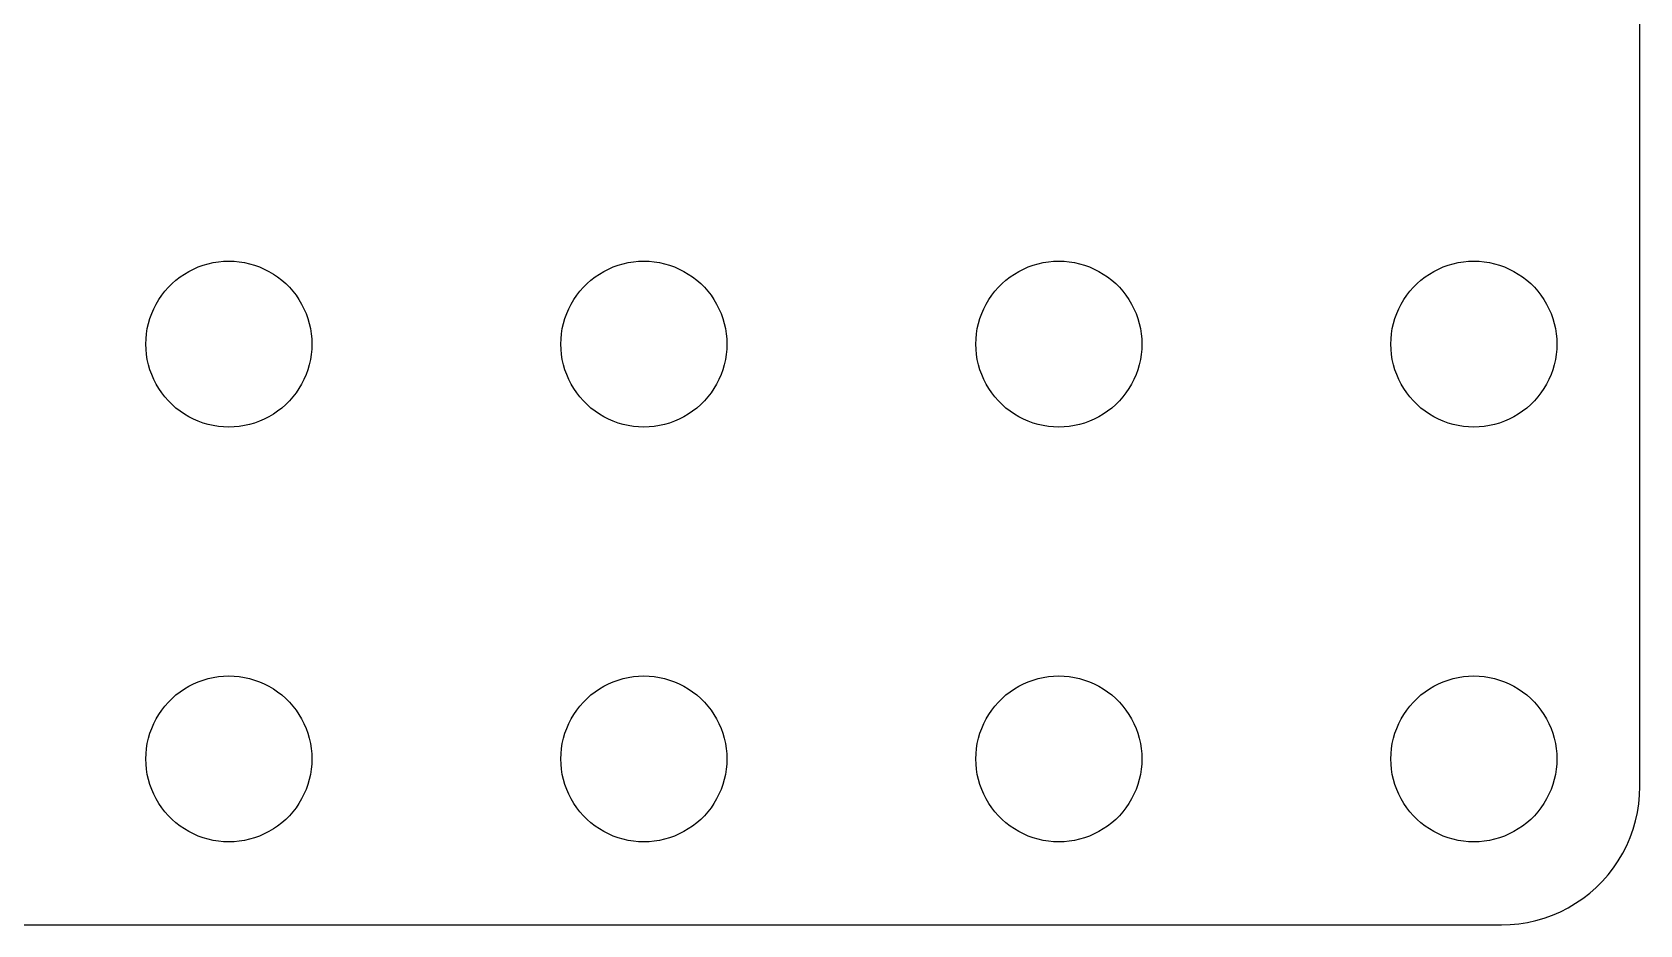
# Model space of a CAD drawing. Header units: metres. Extents: x -111 to 111, y -36 to 36.
# Drawn here: x 52.9 to 111, y -36 to -3.7 of the extents above; entities that cross this region are included whole.
import ezdxf

# ---------------------------------------------------------------- set-up
doc = ezdxf.new("R2010")
doc.units = ezdxf.units.M

msp = doc.modelspace()

# ---------------------------------------------------------------- linework, layer by layer
for p, q in [((111, -31), (111, 31)), ((58.8956, -12.2107), (59.0729, -12.1468)), ((59.0729, -12.1468), (59.2539, -12.0942)), ((59.2539, -12.0942), (59.4379, -12.0531)), ((59.4379, -12.0531), (59.624, -12.0237)), ((59.624, -12.0237), (59.8116, -12.0059)), ((59.8116, -12.0059), (60, -12)), ((60, -12), (60.1884, -12.0059)), ((60.1884, -12.0059), (60.376, -12.0237)), ((60.376, -12.0237), (60.5621, -12.0531)), ((60.5621, -12.0531), (60.7461, -12.0942)), ((60.7461, -12.0942), (60.927, -12.1468)), ((60.927, -12.1468), (61.1044, -12.2107)), ((73.8956, -12.2107), (74.073, -12.1468)), ((74.073, -12.1468), (74.2539, -12.0942)), ((74.2539, -12.0942), (74.4379, -12.0531)), ((74.4379, -12.0531), (74.624, -12.0237)), ((74.624, -12.0237), (74.8116, -12.0059)), ((74.8116, -12.0059), (75, -12)), ((75, -12), (75.1884, -12.0059)), ((75.1884, -12.0059), (75.376, -12.0237)), ((75.376, -12.0237), (75.5621, -12.0531)), ((75.5621, -12.0531), (75.7461, -12.0942)), ((75.7461, -12.0942), (75.927, -12.1468)), ((75.927, -12.1468), (76.1044, -12.2107)), ((88.8956, -12.2107), (89.073, -12.1468)), ((89.073, -12.1468), (89.2539, -12.0942)), ((89.2539, -12.0942), (89.4379, -12.0531)), ((89.4379, -12.0531), (89.624, -12.0237)), ((89.624, -12.0237), (89.8116, -12.0059)), ((89.8116, -12.0059), (90, -12)), ((90, -12), (90.1884, -12.0059)), ((90.1884, -12.0059), (90.376, -12.0237)), ((90.376, -12.0237), (90.5621, -12.0531)), ((90.5621, -12.0531), (90.7461, -12.0942)), ((90.7461, -12.0942), (90.927, -12.1468)), ((90.927, -12.1468), (91.1044, -12.2107)), ((103.896, -12.2107), (104.073, -12.1468)), ((104.073, -12.1468), (104.254, -12.0942)), ((104.254, -12.0942), (104.438, -12.0531)), ((104.438, -12.0531), (104.624, -12.0237)), ((104.624, -12.0237), (104.812, -12.0059)), ((104.812, -12.0059), (105, -12)), ((105, -12), (105.188, -12.0059)), ((105.188, -12.0059), (105.376, -12.0237)), ((105.376, -12.0237), (105.562, -12.0531)), ((105.562, -12.0531), (105.746, -12.0942)), ((105.746, -12.0942), (105.927, -12.1468)), ((105.927, -12.1468), (106.104, -12.2107)), ((57.9464, -12.8131), (58.0877, -12.6884)), ((58.0877, -12.6884), (58.2366, -12.5729)), ((58.2366, -12.5729), (58.3925, -12.467)), ((58.3925, -12.467), (58.5547, -12.3711)), ((58.5547, -12.3711), (58.7227, -12.2855)), ((58.7227, -12.2855), (58.8956, -12.2107)), ((61.1044, -12.2107), (61.2773, -12.2855)), ((61.2773, -12.2855), (61.4453, -12.3711)), ((61.4453, -12.3711), (61.6075, -12.467)), ((61.6075, -12.467), (61.7634, -12.5729)), ((61.7634, -12.5729), (61.9123, -12.6884)), ((61.9123, -12.6884), (62.0536, -12.8131)), ((72.9464, -12.8131), (73.0877, -12.6884)), ((73.0877, -12.6884), (73.2366, -12.5729)), ((73.2366, -12.5729), (73.3925, -12.467)), ((73.3925, -12.467), (73.5547, -12.3711)), ((73.5547, -12.3711), (73.7227, -12.2855)), ((73.7227, -12.2855), (73.8956, -12.2107)), ((76.1044, -12.2107), (76.2773, -12.2855)), ((76.2773, -12.2855), (76.4453, -12.3711)), ((76.4453, -12.3711), (76.6075, -12.467)), ((76.6075, -12.467), (76.7634, -12.5729)), ((76.7634, -12.5729), (76.9123, -12.6884)), ((76.9123, -12.6884), (77.0536, -12.8131)), ((87.9464, -12.8131), (88.0877, -12.6884)), ((88.0877, -12.6884), (88.2366, -12.5729)), ((88.2366, -12.5729), (88.3925, -12.467)), ((88.3925, -12.467), (88.5547, -12.3711)), ((88.5547, -12.3711), (88.7227, -12.2855)), ((88.7227, -12.2855), (88.8956, -12.2107)), ((91.1044, -12.2107), (91.2773, -12.2855)), ((91.2773, -12.2855), (91.4453, -12.3711)), ((91.4453, -12.3711), (91.6075, -12.467)), ((91.6075, -12.467), (91.7634, -12.5729)), ((91.7634, -12.5729), (91.9123, -12.6884)), ((91.9123, -12.6884), (92.0536, -12.8131)), ((102.946, -12.8131), (103.088, -12.6884)), ((103.088, -12.6884), (103.237, -12.5729)), ((103.237, -12.5729), (103.393, -12.467)), ((103.393, -12.467), (103.555, -12.3711)), ((103.555, -12.3711), (103.723, -12.2855)), ((103.723, -12.2855), (103.896, -12.2107)), ((106.104, -12.2107), (106.277, -12.2855)), ((106.277, -12.2855), (106.445, -12.3711)), ((106.445, -12.3711), (106.607, -12.467)), ((106.607, -12.467), (106.763, -12.5729)), ((106.763, -12.5729), (106.912, -12.6884)), ((106.912, -12.6884), (107.054, -12.8131)), ((57.467, -13.3925), (57.5729, -13.2366)), ((57.5729, -13.2366), (57.6885, -13.0877)), ((57.6885, -13.0877), (57.8131, -12.9464)), ((57.8131, -12.9464), (57.9464, -12.8131)), ((62.0536, -12.8131), (62.1869, -12.9464)), ((62.1869, -12.9464), (62.3115, -13.0877)), ((62.3115, -13.0877), (62.427, -13.2366)), ((62.427, -13.2366), (62.533, -13.3925)), ((72.467, -13.3925), (72.573, -13.2366)), ((72.573, -13.2366), (72.6885, -13.0877)), ((72.6885, -13.0877), (72.8131, -12.9464)), ((72.8131, -12.9464), (72.9464, -12.8131)), ((77.0536, -12.8131), (77.1869, -12.9464)), ((77.1869, -12.9464), (77.3115, -13.0877)), ((77.3115, -13.0877), (77.427, -13.2366)), ((77.427, -13.2366), (77.533, -13.3925)), ((87.467, -13.3925), (87.573, -13.2366)), ((87.573, -13.2366), (87.6885, -13.0877)), ((87.6885, -13.0877), (87.8131, -12.9464)), ((87.8131, -12.9464), (87.9464, -12.8131)), ((92.0536, -12.8131), (92.1869, -12.9464)), ((92.1869, -12.9464), (92.3115, -13.0877)), ((92.3115, -13.0877), (92.427, -13.2366)), ((92.427, -13.2366), (92.533, -13.3925)), ((102.467, -13.3925), (102.573, -13.2366)), ((102.573, -13.2366), (102.688, -13.0877)), ((102.688, -13.0877), (102.813, -12.9464)), ((102.813, -12.9464), (102.946, -12.8131)), ((107.054, -12.8131), (107.187, -12.9464)), ((107.187, -12.9464), (107.312, -13.0877)), ((107.312, -13.0877), (107.427, -13.2366)), ((107.427, -13.2366), (107.533, -13.3925)), ((57.1468, -14.0729), (57.2107, -13.8956)), ((57.2107, -13.8956), (57.2855, -13.7227)), ((57.2855, -13.7227), (57.3711, -13.5547)), ((57.3711, -13.5547), (57.467, -13.3925)), ((62.533, -13.3925), (62.6289, -13.5547)), ((62.6289, -13.5547), (62.7145, -13.7227)), ((62.7145, -13.7227), (62.7893, -13.8956)), ((62.7893, -13.8956), (62.8532, -14.0729)), ((72.1468, -14.0729), (72.2107, -13.8956)), ((72.2107, -13.8956), (72.2855, -13.7227)), ((72.2855, -13.7227), (72.3711, -13.5547)), ((72.3711, -13.5547), (72.467, -13.3925)), ((77.533, -13.3925), (77.6289, -13.5547)), ((77.6289, -13.5547), (77.7145, -13.7227)), ((77.7145, -13.7227), (77.7893, -13.8956)), ((77.7893, -13.8956), (77.8532, -14.0729)), ((87.1468, -14.0729), (87.2107, -13.8956)), ((87.2107, -13.8956), (87.2855, -13.7227)), ((87.2855, -13.7227), (87.3711, -13.5547)), ((87.3711, -13.5547), (87.467, -13.3925)), ((92.533, -13.3925), (92.6289, -13.5547)), ((92.6289, -13.5547), (92.7145, -13.7227)), ((92.7145, -13.7227), (92.7893, -13.8956)), ((92.7893, -13.8956), (92.8532, -14.0729)), ((102.147, -14.0729), (102.211, -13.8956)), ((102.211, -13.8956), (102.286, -13.7227)), ((102.286, -13.7227), (102.371, -13.5547)), ((102.371, -13.5547), (102.467, -13.3925)), ((107.533, -13.3925), (107.629, -13.5547)), ((107.629, -13.5547), (107.714, -13.7227)), ((107.714, -13.7227), (107.789, -13.8956)), ((107.789, -13.8956), (107.853, -14.0729)), ((57.0237, -14.624), (57.0531, -14.4379)), ((57.0531, -14.4379), (57.0942, -14.2539)), ((57.0942, -14.2539), (57.1468, -14.0729)), ((62.8532, -14.0729), (62.9057, -14.2539)), ((62.9057, -14.2539), (62.9469, -14.4379)), ((62.9469, -14.4379), (62.9763, -14.624)), ((72.0237, -14.624), (72.0531, -14.4379)), ((72.0531, -14.4379), (72.0943, -14.2539)), ((72.0943, -14.2539), (72.1468, -14.0729)), ((77.8532, -14.0729), (77.9057, -14.2539)), ((77.9057, -14.2539), (77.9469, -14.4379)), ((77.9469, -14.4379), (77.9763, -14.624)), ((87.0237, -14.624), (87.0531, -14.4379)), ((87.0531, -14.4379), (87.0943, -14.2539)), ((87.0943, -14.2539), (87.1468, -14.0729)), ((92.8532, -14.0729), (92.9057, -14.2539)), ((92.9057, -14.2539), (92.9469, -14.4379)), ((92.9469, -14.4379), (92.9763, -14.624)), ((102.024, -14.624), (102.053, -14.4379)), ((102.053, -14.4379), (102.094, -14.2539)), ((102.094, -14.2539), (102.147, -14.0729)), ((107.853, -14.0729), (107.906, -14.2539)), ((107.906, -14.2539), (107.947, -14.4379)), ((107.947, -14.4379), (107.976, -14.624)), ((57, -15), (57.0059, -14.8116)), ((57.0059, -15.1884), (57, -15)), ((57.0059, -14.8116), (57.0237, -14.624)), ((62.9763, -14.624), (62.9941, -14.8116)), ((62.9941, -14.8116), (63, -15)), ((63, -15), (62.9941, -15.1884)), ((72, -15), (72.0059, -14.8116)), ((72.0059, -15.1884), (72, -15)), ((72.0059, -14.8116), (72.0237, -14.624)), ((77.9763, -14.624), (77.9941, -14.8116)), ((77.9941, -14.8116), (78, -15)), ((78, -15), (77.9941, -15.1884)), ((87, -15), (87.0059, -14.8116)), ((87.0059, -15.1884), (87, -15)), ((87.0059, -14.8116), (87.0237, -14.624)), ((92.9763, -14.624), (92.9941, -14.8116)), ((92.9941, -14.8116), (93, -15)), ((93, -15), (92.9941, -15.1884)), ((102, -15), (102.006, -14.8116)), ((102.006, -15.1884), (102, -15)), ((102.006, -14.8116), (102.024, -14.624)), ((107.976, -14.624), (107.994, -14.8116)), ((107.994, -14.8116), (108, -15)), ((108, -15), (107.994, -15.1884)), ((57.0237, -15.376), (57.0059, -15.1884)), ((57.0531, -15.5621), (57.0237, -15.376)), ((57.0942, -15.7461), (57.0531, -15.5621)), ((62.9469, -15.5621), (62.9057, -15.7461)), ((62.9763, -15.376), (62.9469, -15.5621)), ((62.9941, -15.1884), (62.9763, -15.376)), ((72.0237, -15.376), (72.0059, -15.1884)), ((72.0531, -15.5621), (72.0237, -15.376)), ((72.0943, -15.7461), (72.0531, -15.5621)), ((77.9469, -15.5621), (77.9057, -15.7461)), ((77.9763, -15.376), (77.9469, -15.5621)), ((77.9941, -15.1884), (77.9763, -15.376)), ((87.0237, -15.376), (87.0059, -15.1884)), ((87.0531, -15.5621), (87.0237, -15.376)), ((87.0943, -15.7461), (87.0531, -15.5621)), ((92.9469, -15.5621), (92.9057, -15.7461)), ((92.9763, -15.376), (92.9469, -15.5621)), ((92.9941, -15.1884), (92.9763, -15.376)), ((102.024, -15.376), (102.006, -15.1884)), ((102.053, -15.5621), (102.024, -15.376)), ((102.094, -15.7461), (102.053, -15.5621)), ((107.947, -15.5621), (107.906, -15.7461)), ((107.976, -15.376), (107.947, -15.5621)), ((107.994, -15.1884), (107.976, -15.376)), ((57.1468, -15.927), (57.0942, -15.7461)), ((57.2107, -16.1044), (57.1468, -15.927)), ((57.2855, -16.2773), (57.2107, -16.1044)), ((62.7893, -16.1044), (62.7145, -16.2773)), ((62.8532, -15.927), (62.7893, -16.1044)), ((62.9057, -15.7461), (62.8532, -15.927)), ((72.1468, -15.927), (72.0943, -15.7461)), ((72.2107, -16.1044), (72.1468, -15.927)), ((72.2855, -16.2773), (72.2107, -16.1044)), ((77.7893, -16.1044), (77.7145, -16.2773)), ((77.8532, -15.927), (77.7893, -16.1044)), ((77.9057, -15.7461), (77.8532, -15.927)), ((87.1468, -15.927), (87.0943, -15.7461)), ((87.2107, -16.1044), (87.1468, -15.927)), ((87.2855, -16.2773), (87.2107, -16.1044)), ((92.7893, -16.1044), (92.7145, -16.2773)), ((92.8532, -15.927), (92.7893, -16.1044)), ((92.9057, -15.7461), (92.8532, -15.927)), ((102.147, -15.927), (102.094, -15.7461)), ((102.211, -16.1044), (102.147, -15.927)), ((102.286, -16.2773), (102.211, -16.1044)), ((107.789, -16.1044), (107.714, -16.2773)), ((107.853, -15.927), (107.789, -16.1044)), ((107.906, -15.7461), (107.853, -15.927)), ((57.3711, -16.4453), (57.2855, -16.2773)), ((57.467, -16.6075), (57.3711, -16.4453)), ((57.5729, -16.7634), (57.467, -16.6075)), ((57.6885, -16.9123), (57.5729, -16.7634)), ((62.427, -16.7634), (62.3115, -16.9123)), ((62.533, -16.6075), (62.427, -16.7634)), ((62.6289, -16.4453), (62.533, -16.6075)), ((62.7145, -16.2773), (62.6289, -16.4453)), ((72.3711, -16.4453), (72.2855, -16.2773)), ((72.467, -16.6075), (72.3711, -16.4453)), ((72.573, -16.7634), (72.467, -16.6075)), ((72.6885, -16.9123), (72.573, -16.7634)), ((77.427, -16.7634), (77.3115, -16.9123)), ((77.533, -16.6075), (77.427, -16.7634)), ((77.6289, -16.4453), (77.533, -16.6075)), ((77.7145, -16.2773), (77.6289, -16.4453)), ((87.3711, -16.4453), (87.2855, -16.2773)), ((87.467, -16.6075), (87.3711, -16.4453)), ((87.573, -16.7634), (87.467, -16.6075)), ((87.6885, -16.9123), (87.573, -16.7634)), ((92.427, -16.7634), (92.3115, -16.9123)), ((92.533, -16.6075), (92.427, -16.7634)), ((92.6289, -16.4453), (92.533, -16.6075)), ((92.7145, -16.2773), (92.6289, -16.4453)), ((102.371, -16.4453), (102.286, -16.2773)), ((102.467, -16.6075), (102.371, -16.4453)), ((102.573, -16.7634), (102.467, -16.6075)), ((102.688, -16.9123), (102.573, -16.7634)), ((107.427, -16.7634), (107.312, -16.9123)), ((107.533, -16.6075), (107.427, -16.7634)), ((107.629, -16.4453), (107.533, -16.6075)), ((107.714, -16.2773), (107.629, -16.4453)), ((57.8131, -17.0536), (57.6885, -16.9123)), ((57.9464, -17.1869), (57.8131, -17.0536)), ((58.0877, -17.3115), (57.9464, -17.1869)), ((58.2366, -17.427), (58.0877, -17.3115)), ((58.3925, -17.533), (58.2366, -17.427)), ((61.7634, -17.427), (61.6075, -17.533)), ((61.9123, -17.3115), (61.7634, -17.427)), ((62.0536, -17.1869), (61.9123, -17.3115)), ((62.1869, -17.0536), (62.0536, -17.1869)), ((62.3115, -16.9123), (62.1869, -17.0536)), ((72.8131, -17.0536), (72.6885, -16.9123)), ((72.9464, -17.1869), (72.8131, -17.0536)), ((73.0877, -17.3115), (72.9464, -17.1869)), ((73.2366, -17.427), (73.0877, -17.3115)), ((73.3925, -17.533), (73.2366, -17.427)), ((76.7634, -17.427), (76.6075, -17.533)), ((76.9123, -17.3115), (76.7634, -17.427)), ((77.0536, -17.1869), (76.9123, -17.3115)), ((77.1869, -17.0536), (77.0536, -17.1869)), ((77.3115, -16.9123), (77.1869, -17.0536)), ((87.8131, -17.0536), (87.6885, -16.9123)), ((87.9464, -17.1869), (87.8131, -17.0536)), ((88.0877, -17.3115), (87.9464, -17.1869)), ((88.2366, -17.427), (88.0877, -17.3115)), ((88.3925, -17.533), (88.2366, -17.427)), ((91.7634, -17.427), (91.6075, -17.533)), ((91.9123, -17.3115), (91.7634, -17.427)), ((92.0536, -17.1869), (91.9123, -17.3115)), ((92.1869, -17.0536), (92.0536, -17.1869)), ((92.3115, -16.9123), (92.1869, -17.0536)), ((102.813, -17.0536), (102.688, -16.9123)), ((102.946, -17.1869), (102.813, -17.0536)), ((103.088, -17.3115), (102.946, -17.1869)), ((103.237, -17.427), (103.088, -17.3115)), ((103.393, -17.533), (103.237, -17.427)), ((106.763, -17.427), (106.607, -17.533)), ((106.912, -17.3115), (106.763, -17.427)), ((107.054, -17.1869), (106.912, -17.3115)), ((107.187, -17.0536), (107.054, -17.1869)), ((107.312, -16.9123), (107.187, -17.0536)), ((58.5547, -17.6289), (58.3925, -17.533)), ((58.7227, -17.7145), (58.5547, -17.6289)), ((58.8956, -17.7893), (58.7227, -17.7145)), ((59.0729, -17.8532), (58.8956, -17.7893)), ((59.2539, -17.9057), (59.0729, -17.8532)), ((59.4379, -17.9469), (59.2539, -17.9057)), ((59.624, -17.9763), (59.4379, -17.9469)), ((59.8116, -17.9941), (59.624, -17.9763)), ((60, -18), (59.8116, -17.9941)), ((60.1884, -17.9941), (60, -18)), ((60.376, -17.9763), (60.1884, -17.9941)), ((60.5621, -17.9469), (60.376, -17.9763)), ((60.7461, -17.9057), (60.5621, -17.9469)), ((60.927, -17.8532), (60.7461, -17.9057)), ((61.1044, -17.7893), (60.927, -17.8532)), ((61.2773, -17.7145), (61.1044, -17.7893)), ((61.4453, -17.6289), (61.2773, -17.7145)), ((61.6075, -17.533), (61.4453, -17.6289)), ((73.5547, -17.6289), (73.3925, -17.533)), ((73.7227, -17.7145), (73.5547, -17.6289)), ((73.8956, -17.7893), (73.7227, -17.7145)), ((74.073, -17.8532), (73.8956, -17.7893)), ((74.2539, -17.9057), (74.073, -17.8532)), ((74.4379, -17.9469), (74.2539, -17.9057)), ((74.624, -17.9763), (74.4379, -17.9469)), ((74.8116, -17.9941), (74.624, -17.9763)), ((75, -18), (74.8116, -17.9941)), ((75.1884, -17.9941), (75, -18)), ((75.376, -17.9763), (75.1884, -17.9941)), ((75.5621, -17.9469), (75.376, -17.9763)), ((75.7461, -17.9057), (75.5621, -17.9469)), ((75.927, -17.8532), (75.7461, -17.9057)), ((76.1044, -17.7893), (75.927, -17.8532)), ((76.2773, -17.7145), (76.1044, -17.7893)), ((76.4453, -17.6289), (76.2773, -17.7145)), ((76.6075, -17.533), (76.4453, -17.6289)), ((88.5547, -17.6289), (88.3925, -17.533)), ((88.7227, -17.7145), (88.5547, -17.6289)), ((88.8956, -17.7893), (88.7227, -17.7145)), ((89.073, -17.8532), (88.8956, -17.7893)), ((89.2539, -17.9057), (89.073, -17.8532)), ((89.4379, -17.9469), (89.2539, -17.9057)), ((89.624, -17.9763), (89.4379, -17.9469)), ((89.8116, -17.9941), (89.624, -17.9763)), ((90, -18), (89.8116, -17.9941)), ((90.1884, -17.9941), (90, -18)), ((90.376, -17.9763), (90.1884, -17.9941)), ((90.5621, -17.9469), (90.376, -17.9763)), ((90.7461, -17.9057), (90.5621, -17.9469)), ((90.927, -17.8532), (90.7461, -17.9057)), ((91.1044, -17.7893), (90.927, -17.8532)), ((91.2773, -17.7145), (91.1044, -17.7893)), ((91.4453, -17.6289), (91.2773, -17.7145)), ((91.6075, -17.533), (91.4453, -17.6289)), ((103.555, -17.6289), (103.393, -17.533)), ((103.723, -17.7145), (103.555, -17.6289)), ((103.896, -17.7893), (103.723, -17.7145)), ((104.073, -17.8532), (103.896, -17.7893)), ((104.254, -17.9057), (104.073, -17.8532)), ((104.438, -17.9469), (104.254, -17.9057)), ((104.624, -17.9763), (104.438, -17.9469)), ((104.812, -17.9941), (104.624, -17.9763)), ((105, -18), (104.812, -17.9941)), ((105.188, -17.9941), (105, -18)), ((105.376, -17.9763), (105.188, -17.9941)), ((105.562, -17.9469), (105.376, -17.9763)), ((105.746, -17.9057), (105.562, -17.9469)), ((105.927, -17.8532), (105.746, -17.9057)), ((106.104, -17.7893), (105.927, -17.8532)), ((106.277, -17.7145), (106.104, -17.7893)), ((106.445, -17.6289), (106.277, -17.7145)), ((106.607, -17.533), (106.445, -17.6289)), ((58.5547, -27.3711), (58.7227, -27.2855)), ((58.7227, -27.2855), (58.8956, -27.2107)), ((58.8956, -27.2107), (59.0729, -27.1468)), ((59.0729, -27.1468), (59.2539, -27.0942)), ((59.2539, -27.0942), (59.4379, -27.0531)), ((59.4379, -27.0531), (59.624, -27.0237)), ((59.624, -27.0237), (59.8116, -27.0059)), ((59.8116, -27.0059), (60, -27)), ((60, -27), (60.1884, -27.0059)), ((60.1884, -27.0059), (60.376, -27.0237)), ((60.376, -27.0237), (60.5621, -27.0531)), ((60.5621, -27.0531), (60.7461, -27.0942)), ((60.7461, -27.0942), (60.927, -27.1468)), ((60.927, -27.1468), (61.1044, -27.2107)), ((61.1044, -27.2107), (61.2773, -27.2855)), ((61.2773, -27.2855), (61.4453, -27.3711)), ((73.5547, -27.3711), (73.7227, -27.2855)), ((73.7227, -27.2855), (73.8956, -27.2107)), ((73.8956, -27.2107), (74.073, -27.1468)), ((74.073, -27.1468), (74.2539, -27.0942)), ((74.2539, -27.0942), (74.4379, -27.0531)), ((74.4379, -27.0531), (74.624, -27.0237)), ((74.624, -27.0237), (74.8116, -27.0059)), ((74.8116, -27.0059), (75, -27)), ((75, -27), (75.1884, -27.0059)), ((75.1884, -27.0059), (75.376, -27.0237)), ((75.376, -27.0237), (75.5621, -27.0531)), ((75.5621, -27.0531), (75.7461, -27.0942)), ((75.7461, -27.0942), (75.927, -27.1468)), ((75.927, -27.1468), (76.1044, -27.2107)), ((76.1044, -27.2107), (76.2773, -27.2855)), ((76.2773, -27.2855), (76.4453, -27.3711)), ((88.5547, -27.3711), (88.7227, -27.2855)), ((88.7227, -27.2855), (88.8956, -27.2107)), ((88.8956, -27.2107), (89.073, -27.1468)), ((89.073, -27.1468), (89.2539, -27.0942)), ((89.2539, -27.0942), (89.4379, -27.0531)), ((89.4379, -27.0531), (89.624, -27.0237)), ((89.624, -27.0237), (89.8116, -27.0059)), ((89.8116, -27.0059), (90, -27)), ((90, -27), (90.1884, -27.0059)), ((90.1884, -27.0059), (90.376, -27.0237)), ((90.376, -27.0237), (90.5621, -27.0531)), ((90.5621, -27.0531), (90.7461, -27.0942)), ((90.7461, -27.0942), (90.927, -27.1468)), ((90.927, -27.1468), (91.1044, -27.2107)), ((91.1044, -27.2107), (91.2773, -27.2855)), ((91.2773, -27.2855), (91.4453, -27.3711)), ((103.555, -27.3711), (103.723, -27.2855)), ((103.723, -27.2855), (103.896, -27.2107)), ((103.896, -27.2107), (104.073, -27.1468)), ((104.073, -27.1468), (104.254, -27.0942)), ((104.254, -27.0942), (104.438, -27.0531)), ((104.438, -27.0531), (104.624, -27.0237)), ((104.624, -27.0237), (104.812, -27.0059)), ((104.812, -27.0059), (105, -27)), ((105, -27), (105.188, -27.0059)), ((105.188, -27.0059), (105.376, -27.0237)), ((105.376, -27.0237), (105.562, -27.0531)), ((105.562, -27.0531), (105.746, -27.0942)), ((105.746, -27.0942), (105.927, -27.1468)), ((105.927, -27.1468), (106.104, -27.2107)), ((106.104, -27.2107), (106.277, -27.2855)), ((106.277, -27.2855), (106.445, -27.3711)), ((57.8131, -27.9464), (57.9464, -27.8131)), ((57.9464, -27.8131), (58.0877, -27.6884)), ((58.0877, -27.6884), (58.2366, -27.5729)), ((58.2366, -27.5729), (58.3925, -27.467)), ((58.3925, -27.467), (58.5547, -27.3711)), ((61.4453, -27.3711), (61.6075, -27.467)), ((61.6075, -27.467), (61.7634, -27.5729)), ((61.7634, -27.5729), (61.9123, -27.6884)), ((61.9123, -27.6884), (62.0536, -27.8131)), ((62.0536, -27.8131), (62.1869, -27.9464)), ((72.8131, -27.9464), (72.9464, -27.8131)), ((72.9464, -27.8131), (73.0877, -27.6884)), ((73.0877, -27.6884), (73.2366, -27.5729)), ((73.2366, -27.5729), (73.3925, -27.467)), ((73.3925, -27.467), (73.5547, -27.3711)), ((76.4453, -27.3711), (76.6075, -27.467)), ((76.6075, -27.467), (76.7634, -27.5729)), ((76.7634, -27.5729), (76.9123, -27.6884)), ((76.9123, -27.6884), (77.0536, -27.8131)), ((77.0536, -27.8131), (77.1869, -27.9464)), ((87.8131, -27.9464), (87.9464, -27.8131)), ((87.9464, -27.8131), (88.0877, -27.6884)), ((88.0877, -27.6884), (88.2366, -27.5729)), ((88.2366, -27.5729), (88.3925, -27.467)), ((88.3925, -27.467), (88.5547, -27.3711)), ((91.4453, -27.3711), (91.6075, -27.467)), ((91.6075, -27.467), (91.7634, -27.5729)), ((91.7634, -27.5729), (91.9123, -27.6884)), ((91.9123, -27.6884), (92.0536, -27.8131)), ((92.0536, -27.8131), (92.1869, -27.9464)), ((102.813, -27.9464), (102.946, -27.8131)), ((102.946, -27.8131), (103.088, -27.6884)), ((103.088, -27.6884), (103.237, -27.5729)), ((103.237, -27.5729), (103.393, -27.467)), ((103.393, -27.467), (103.555, -27.3711)), ((106.445, -27.3711), (106.607, -27.467)), ((106.607, -27.467), (106.763, -27.5729)), ((106.763, -27.5729), (106.912, -27.6884)), ((106.912, -27.6884), (107.054, -27.8131)), ((107.054, -27.8131), (107.187, -27.9464)), ((57.3711, -28.5547), (57.467, -28.3925)), ((57.467, -28.3925), (57.5729, -28.2366)), ((57.5729, -28.2366), (57.6885, -28.0877)), ((57.6885, -28.0877), (57.8131, -27.9464)), ((62.1869, -27.9464), (62.3115, -28.0877)), ((62.3115, -28.0877), (62.427, -28.2366)), ((62.427, -28.2366), (62.533, -28.3925)), ((62.533, -28.3925), (62.6289, -28.5547)), ((72.3711, -28.5547), (72.467, -28.3925)), ((72.467, -28.3925), (72.573, -28.2366)), ((72.573, -28.2366), (72.6885, -28.0877)), ((72.6885, -28.0877), (72.8131, -27.9464)), ((77.1869, -27.9464), (77.3115, -28.0877)), ((77.3115, -28.0877), (77.427, -28.2366)), ((77.427, -28.2366), (77.533, -28.3925)), ((77.533, -28.3925), (77.6289, -28.5547)), ((87.3711, -28.5547), (87.467, -28.3925)), ((87.467, -28.3925), (87.573, -28.2366)), ((87.573, -28.2366), (87.6885, -28.0877)), ((87.6885, -28.0877), (87.8131, -27.9464)), ((92.1869, -27.9464), (92.3115, -28.0877)), ((92.3115, -28.0877), (92.427, -28.2366)), ((92.427, -28.2366), (92.533, -28.3925)), ((92.533, -28.3925), (92.6289, -28.5547)), ((102.371, -28.5547), (102.467, -28.3925)), ((102.467, -28.3925), (102.573, -28.2366)), ((102.573, -28.2366), (102.688, -28.0877)), ((102.688, -28.0877), (102.813, -27.9464)), ((107.187, -27.9464), (107.312, -28.0877)), ((107.312, -28.0877), (107.427, -28.2366)), ((107.427, -28.2366), (107.533, -28.3925)), ((107.533, -28.3925), (107.629, -28.5547)), ((57.1468, -29.0729), (57.2107, -28.8956)), ((57.2107, -28.8956), (57.2855, -28.7227)), ((57.2855, -28.7227), (57.3711, -28.5547)), ((62.6289, -28.5547), (62.7145, -28.7227)), ((62.7145, -28.7227), (62.7893, -28.8956)), ((62.7893, -28.8956), (62.8532, -29.0729)), ((72.1468, -29.0729), (72.2107, -28.8956)), ((72.2107, -28.8956), (72.2855, -28.7227)), ((72.2855, -28.7227), (72.3711, -28.5547)), ((77.6289, -28.5547), (77.7145, -28.7227)), ((77.7145, -28.7227), (77.7893, -28.8956)), ((77.7893, -28.8956), (77.8532, -29.0729)), ((87.1468, -29.0729), (87.2107, -28.8956)), ((87.2107, -28.8956), (87.2855, -28.7227)), ((87.2855, -28.7227), (87.3711, -28.5547)), ((92.6289, -28.5547), (92.7145, -28.7227)), ((92.7145, -28.7227), (92.7893, -28.8956)), ((92.7893, -28.8956), (92.8532, -29.0729)), ((102.147, -29.0729), (102.211, -28.8956)), ((102.211, -28.8956), (102.286, -28.7227)), ((102.286, -28.7227), (102.371, -28.5547)), ((107.629, -28.5547), (107.714, -28.7227)), ((107.714, -28.7227), (107.789, -28.8956)), ((107.789, -28.8956), (107.853, -29.0729)), ((57.0059, -29.8116), (57.0237, -29.624)), ((57.0237, -29.624), (57.0531, -29.4379)), ((57.0531, -29.4379), (57.0942, -29.2539)), ((57.0942, -29.2539), (57.1468, -29.0729)), ((62.8532, -29.0729), (62.9057, -29.2539)), ((62.9057, -29.2539), (62.9469, -29.4379)), ((62.9469, -29.4379), (62.9763, -29.624)), ((62.9763, -29.624), (62.9941, -29.8116)), ((72.0059, -29.8116), (72.0237, -29.624)), ((72.0237, -29.624), (72.0531, -29.4379)), ((72.0531, -29.4379), (72.0943, -29.2539)), ((72.0943, -29.2539), (72.1468, -29.0729)), ((77.8532, -29.0729), (77.9057, -29.2539)), ((77.9057, -29.2539), (77.9469, -29.4379)), ((77.9469, -29.4379), (77.9763, -29.624)), ((77.9763, -29.624), (77.9941, -29.8116)), ((87.0059, -29.8116), (87.0237, -29.624)), ((87.0237, -29.624), (87.0531, -29.4379)), ((87.0531, -29.4379), (87.0943, -29.2539)), ((87.0943, -29.2539), (87.1468, -29.0729)), ((92.8532, -29.0729), (92.9057, -29.2539)), ((92.9057, -29.2539), (92.9469, -29.4379)), ((92.9469, -29.4379), (92.9763, -29.624)), ((92.9763, -29.624), (92.9941, -29.8116)), ((102.006, -29.8116), (102.024, -29.624)), ((102.024, -29.624), (102.053, -29.4379)), ((102.053, -29.4379), (102.094, -29.2539)), ((102.094, -29.2539), (102.147, -29.0729)), ((107.853, -29.0729), (107.906, -29.2539)), ((107.906, -29.2539), (107.947, -29.4379)), ((107.947, -29.4379), (107.976, -29.624)), ((107.976, -29.624), (107.994, -29.8116)), ((57, -30), (57.0059, -29.8116)), ((57.0059, -30.1884), (57, -30)), ((57.0237, -30.376), (57.0059, -30.1884)), ((62.9941, -30.1884), (62.9763, -30.376)), ((62.9941, -29.8116), (63, -30)), ((63, -30), (62.9941, -30.1884)), ((72, -30), (72.0059, -29.8116)), ((72.0059, -30.1884), (72, -30)), ((72.0237, -30.376), (72.0059, -30.1884)), ((77.9941, -30.1884), (77.9763, -30.376)), ((77.9941, -29.8116), (78, -30)), ((78, -30), (77.9941, -30.1884)), ((87, -30), (87.0059, -29.8116)), ((87.0059, -30.1884), (87, -30)), ((87.0237, -30.376), (87.0059, -30.1884)), ((92.9941, -30.1884), (92.9763, -30.376)), ((92.9941, -29.8116), (93, -30)), ((93, -30), (92.9941, -30.1884)), ((102, -30), (102.006, -29.8116)), ((102.006, -30.1884), (102, -30)), ((102.024, -30.376), (102.006, -30.1884)), ((107.994, -30.1884), (107.976, -30.376)), ((107.994, -29.8116), (108, -30)), ((108, -30), (107.994, -30.1884)), ((57.0531, -30.5621), (57.0237, -30.376)), ((57.0942, -30.7461), (57.0531, -30.5621)), ((57.1468, -30.927), (57.0942, -30.7461)), ((62.9057, -30.7461), (62.8532, -30.927)), ((62.9469, -30.5621), (62.9057, -30.7461)), ((62.9763, -30.376), (62.9469, -30.5621)), ((72.0531, -30.5621), (72.0237, -30.376)), ((72.0943, -30.7461), (72.0531, -30.5621)), ((72.1468, -30.927), (72.0943, -30.7461)), ((77.9057, -30.7461), (77.8532, -30.927)), ((77.9469, -30.5621), (77.9057, -30.7461)), ((77.9763, -30.376), (77.9469, -30.5621)), ((87.0531, -30.5621), (87.0237, -30.376)), ((87.0943, -30.7461), (87.0531, -30.5621)), ((87.1468, -30.927), (87.0943, -30.7461)), ((92.9057, -30.7461), (92.8532, -30.927)), ((92.9469, -30.5621), (92.9057, -30.7461)), ((92.9763, -30.376), (92.9469, -30.5621)), ((102.053, -30.5621), (102.024, -30.376)), ((102.094, -30.7461), (102.053, -30.5621)), ((102.147, -30.927), (102.094, -30.7461)), ((107.906, -30.7461), (107.853, -30.927)), ((107.947, -30.5621), (107.906, -30.7461)), ((107.976, -30.376), (107.947, -30.5621)), ((57.2107, -31.1044), (57.1468, -30.927)), ((57.2855, -31.2773), (57.2107, -31.1044)), ((57.3711, -31.4453), (57.2855, -31.2773)), ((62.7145, -31.2773), (62.6289, -31.4453)), ((62.7893, -31.1044), (62.7145, -31.2773)), ((62.8532, -30.927), (62.7893, -31.1044)), ((72.2107, -31.1044), (72.1468, -30.927)), ((72.2855, -31.2773), (72.2107, -31.1044)), ((72.3711, -31.4453), (72.2855, -31.2773)), ((77.7145, -31.2773), (77.6289, -31.4453)), ((77.7893, -31.1044), (77.7145, -31.2773)), ((77.8532, -30.927), (77.7893, -31.1044)), ((87.2107, -31.1044), (87.1468, -30.927)), ((87.2855, -31.2773), (87.2107, -31.1044)), ((87.3711, -31.4453), (87.2855, -31.2773)), ((92.7145, -31.2773), (92.6289, -31.4453)), ((92.7893, -31.1044), (92.7145, -31.2773)), ((92.8532, -30.927), (92.7893, -31.1044)), ((102.211, -31.1044), (102.147, -30.927)), ((102.286, -31.2773), (102.211, -31.1044)), ((102.371, -31.4453), (102.286, -31.2773)), ((107.714, -31.2773), (107.629, -31.4453)), ((107.789, -31.1044), (107.714, -31.2773)), ((107.853, -30.927), (107.789, -31.1044)), ((110.961, -31.6267), (110.99, -31.3139)), ((110.99, -31.3139), (111, -31)), ((57.467, -31.6075), (57.3711, -31.4453)), ((57.5729, -31.7634), (57.467, -31.6075)), ((57.6885, -31.9123), (57.5729, -31.7634)), ((57.8131, -32.0536), (57.6885, -31.9123)), ((62.3115, -31.9123), (62.1869, -32.0536)), ((62.427, -31.7634), (62.3115, -31.9123)), ((62.533, -31.6075), (62.427, -31.7634)), ((62.6289, -31.4453), (62.533, -31.6075)), ((72.467, -31.6075), (72.3711, -31.4453)), ((72.573, -31.7634), (72.467, -31.6075)), ((72.6885, -31.9123), (72.573, -31.7634)), ((72.8131, -32.0536), (72.6885, -31.9123)), ((77.3115, -31.9123), (77.1869, -32.0536)), ((77.427, -31.7634), (77.3115, -31.9123)), ((77.533, -31.6075), (77.427, -31.7634)), ((77.6289, -31.4453), (77.533, -31.6075)), ((87.467, -31.6075), (87.3711, -31.4453)), ((87.573, -31.7634), (87.467, -31.6075)), ((87.6885, -31.9123), (87.573, -31.7634)), ((87.8131, -32.0536), (87.6885, -31.9123)), ((92.3115, -31.9123), (92.1869, -32.0536)), ((92.427, -31.7634), (92.3115, -31.9123)), ((92.533, -31.6075), (92.427, -31.7634)), ((92.6289, -31.4453), (92.533, -31.6075)), ((102.467, -31.6075), (102.371, -31.4453)), ((102.573, -31.7634), (102.467, -31.6075)), ((102.688, -31.9123), (102.573, -31.7634)), ((102.813, -32.0536), (102.688, -31.9123)), ((107.312, -31.9123), (107.187, -32.0536)), ((107.427, -31.7634), (107.312, -31.9123)), ((107.533, -31.6075), (107.427, -31.7634)), ((107.629, -31.4453), (107.533, -31.6075)), ((110.843, -32.2435), (110.911, -31.9369)), ((110.911, -31.9369), (110.961, -31.6267)), ((57.9464, -32.1869), (57.8131, -32.0536)), ((58.0877, -32.3115), (57.9464, -32.1869)), ((58.2366, -32.427), (58.0877, -32.3115)), ((58.3925, -32.533), (58.2366, -32.427)), ((58.5547, -32.6289), (58.3925, -32.533)), ((61.6075, -32.533), (61.4453, -32.6289)), ((61.7634, -32.427), (61.6075, -32.533)), ((61.9123, -32.3115), (61.7634, -32.427)), ((62.0536, -32.1869), (61.9123, -32.3115)), ((62.1869, -32.0536), (62.0536, -32.1869)), ((72.9464, -32.1869), (72.8131, -32.0536)), ((73.0877, -32.3115), (72.9464, -32.1869)), ((73.2366, -32.427), (73.0877, -32.3115)), ((73.3925, -32.533), (73.2366, -32.427)), ((73.5547, -32.6289), (73.3925, -32.533)), ((76.6075, -32.533), (76.4453, -32.6289)), ((76.7634, -32.427), (76.6075, -32.533)), ((76.9123, -32.3115), (76.7634, -32.427)), ((77.0536, -32.1869), (76.9123, -32.3115)), ((77.1869, -32.0536), (77.0536, -32.1869)), ((87.9464, -32.1869), (87.8131, -32.0536)), ((88.0877, -32.3115), (87.9464, -32.1869)), ((88.2366, -32.427), (88.0877, -32.3115)), ((88.3925, -32.533), (88.2366, -32.427)), ((88.5547, -32.6289), (88.3925, -32.533)), ((91.6075, -32.533), (91.4453, -32.6289)), ((91.7634, -32.427), (91.6075, -32.533)), ((91.9123, -32.3115), (91.7634, -32.427)), ((92.0536, -32.1869), (91.9123, -32.3115)), ((92.1869, -32.0536), (92.0536, -32.1869)), ((102.946, -32.1869), (102.813, -32.0536)), ((103.088, -32.3115), (102.946, -32.1869)), ((103.237, -32.427), (103.088, -32.3115)), ((103.393, -32.533), (103.237, -32.427)), ((103.555, -32.6289), (103.393, -32.533)), ((106.607, -32.533), (106.445, -32.6289)), ((106.763, -32.427), (106.607, -32.533)), ((106.912, -32.3115), (106.763, -32.427)), ((107.054, -32.1869), (106.912, -32.3115)), ((107.187, -32.0536), (107.054, -32.1869)), ((110.755, -32.5451), (110.843, -32.2435)), ((58.7227, -32.7145), (58.5547, -32.6289)), ((58.8956, -32.7893), (58.7227, -32.7145)), ((59.0729, -32.8532), (58.8956, -32.7893)), ((59.2539, -32.9057), (59.0729, -32.8532)), ((59.4379, -32.9469), (59.2539, -32.9057)), ((59.624, -32.9763), (59.4379, -32.9469)), ((59.8116, -32.9941), (59.624, -32.9763)), ((60, -33), (59.8116, -32.9941)), ((60.1884, -32.9941), (60, -33)), ((60.376, -32.9763), (60.1884, -32.9941)), ((60.5621, -32.9469), (60.376, -32.9763)), ((60.7461, -32.9057), (60.5621, -32.9469)), ((60.927, -32.8532), (60.7461, -32.9057)), ((61.1044, -32.7893), (60.927, -32.8532)), ((61.2773, -32.7145), (61.1044, -32.7893)), ((61.4453, -32.6289), (61.2773, -32.7145)), ((73.7227, -32.7145), (73.5547, -32.6289)), ((73.8956, -32.7893), (73.7227, -32.7145)), ((74.073, -32.8532), (73.8956, -32.7893)), ((74.2539, -32.9057), (74.073, -32.8532)), ((74.4379, -32.9469), (74.2539, -32.9057)), ((74.624, -32.9763), (74.4379, -32.9469)), ((74.8116, -32.9941), (74.624, -32.9763)), ((75, -33), (74.8116, -32.9941)), ((75.1884, -32.9941), (75, -33)), ((75.376, -32.9763), (75.1884, -32.9941)), ((75.5621, -32.9469), (75.376, -32.9763)), ((75.7461, -32.9057), (75.5621, -32.9469)), ((75.927, -32.8532), (75.7461, -32.9057)), ((76.1044, -32.7893), (75.927, -32.8532)), ((76.2773, -32.7145), (76.1044, -32.7893)), ((76.4453, -32.6289), (76.2773, -32.7145)), ((88.7227, -32.7145), (88.5547, -32.6289)), ((88.8956, -32.7893), (88.7227, -32.7145)), ((89.073, -32.8532), (88.8956, -32.7893)), ((89.2539, -32.9057), (89.073, -32.8532)), ((89.4379, -32.9469), (89.2539, -32.9057)), ((89.624, -32.9763), (89.4379, -32.9469)), ((89.8116, -32.9941), (89.624, -32.9763)), ((90, -33), (89.8116, -32.9941)), ((90.1884, -32.9941), (90, -33)), ((90.376, -32.9763), (90.1884, -32.9941)), ((90.5621, -32.9469), (90.376, -32.9763)), ((90.7461, -32.9057), (90.5621, -32.9469)), ((90.927, -32.8532), (90.7461, -32.9057)), ((91.1044, -32.7893), (90.927, -32.8532)), ((91.2773, -32.7145), (91.1044, -32.7893)), ((91.4453, -32.6289), (91.2773, -32.7145)), ((103.723, -32.7145), (103.555, -32.6289)), ((103.896, -32.7893), (103.723, -32.7145)), ((104.073, -32.8532), (103.896, -32.7893)), ((104.254, -32.9057), (104.073, -32.8532)), ((104.438, -32.9469), (104.254, -32.9057)), ((104.624, -32.9763), (104.438, -32.9469)), ((104.812, -32.9941), (104.624, -32.9763)), ((105, -33), (104.812, -32.9941)), ((105.188, -32.9941), (105, -33)), ((105.376, -32.9763), (105.188, -32.9941)), ((105.562, -32.9469), (105.376, -32.9763)), ((105.746, -32.9057), (105.562, -32.9469)), ((105.927, -32.8532), (105.746, -32.9057)), ((106.104, -32.7893), (105.927, -32.8532)), ((106.277, -32.7145), (106.104, -32.7893)), ((106.445, -32.6289), (106.277, -32.7145)), ((110.524, -33.1289), (110.649, -32.8406)), ((110.649, -32.8406), (110.755, -32.5451)), ((110.045, -33.9389), (110.222, -33.6791)), ((110.222, -33.6791), (110.382, -33.4088)), ((110.382, -33.4088), (110.524, -33.1289)), ((109.645, -34.4227), (109.853, -34.1871)), ((109.853, -34.1871), (110.045, -33.9389)), ((108.939, -35.0451), (109.187, -34.8526)), ((109.187, -34.8526), (109.423, -34.6448)), ((109.423, -34.6448), (109.645, -34.4227)), ((108.129, -35.5241), (108.409, -35.3815)), ((108.409, -35.3815), (108.679, -35.2216)), ((108.679, -35.2216), (108.939, -35.0451)), ((-106, -36), (106, -36)), ((106, -36), (106.314, -35.9901)), ((106.314, -35.9901), (106.627, -35.9606)), ((106.627, -35.9606), (106.937, -35.9114)), ((106.937, -35.9114), (107.243, -35.8429)), ((107.243, -35.8429), (107.545, -35.7553)), ((107.545, -35.7553), (107.841, -35.6489)), ((107.841, -35.6489), (108.129, -35.5241))]:
    msp.add_line(p, q)

doc.saveas('drawing.dxf')
